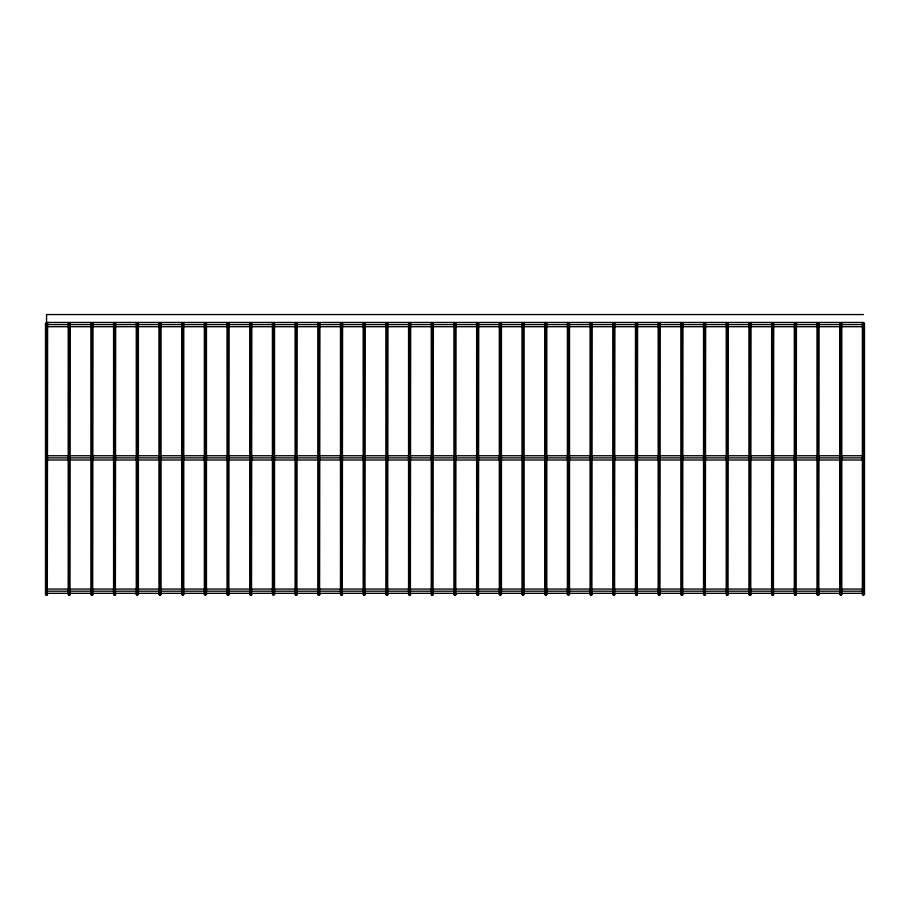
<?xml version="1.0" encoding="UTF-8"?>
<svg xmlns="http://www.w3.org/2000/svg" width="910" height="910" viewBox="0 0 910 910"><rect width="100%" height="100%" fill="white"/><g stroke="black" fill="none" stroke-linecap="round" stroke-linejoin="round"><path stroke-width="1.36" d="M45.5 594.378L45.5 323.061L47.627 323.061L47.32 595.129L45.807 595.129L45.807 593.627M68.193 594.378L68.193 323.061L70.32 323.061L70.002 595.129L68.5 595.129L68.5 593.627M90.886 594.378L90.886 323.061L93.013 323.061L92.695 595.129L91.193 595.129L91.193 593.627M113.568 594.378L113.568 323.061L115.695 323.061L115.388 595.129L113.886 595.129L113.886 593.627M136.261 594.378L136.261 323.061L138.388 323.061L138.388 594.378L137.33 595.447L136.261 594.378L137.33 593.32M158.954 594.378L158.954 323.061L161.081 323.061L161.081 594.378L160.024 595.447L158.954 594.378L160.024 593.32M181.647 594.378L181.647 323.061L183.774 323.061L183.774 594.378L182.705 595.447L181.647 594.378L182.705 593.32M204.34 594.378L204.34 323.061L206.468 323.061L206.468 594.378L205.398 595.447L204.34 594.378L205.398 593.32M227.022 594.378L227.022 323.061L229.149 323.061L228.842 595.129L227.341 595.129L227.341 593.627M249.715 594.378L249.715 323.061L251.843 323.061L251.535 595.129L250.034 595.129L250.034 593.627M274.536 594.378L273.478 595.447L272.409 594.378L272.409 323.061L274.536 323.061L274.536 594.378L274.228 593.627M295.102 594.378L295.102 323.061L297.229 323.061L296.91 595.129L295.409 595.129L295.409 593.627M317.795 594.378L317.795 323.061L319.922 323.061L319.603 595.129L318.102 595.129L318.102 593.627M340.476 594.378L340.476 323.061L342.604 323.061L342.296 595.129L340.795 595.129L340.795 593.627M363.17 594.378L363.17 323.061L365.297 323.061L364.99 595.129L363.488 595.129L363.488 593.627M385.863 594.378L385.863 323.061L387.99 323.061L387.683 595.129L386.17 595.129L386.17 593.627M408.556 594.378L408.556 323.061L410.683 323.061L410.376 595.129L408.863 595.129L408.863 593.627M431.249 594.378L431.249 323.061L433.376 323.061L433.058 595.129L431.556 595.129L431.556 593.627M453.931 594.378L453.931 323.061L456.069 323.061L455.751 595.129L454.249 595.129L454.249 593.627M476.624 594.378L476.624 323.061L478.751 323.061L478.444 595.129L476.942 595.129L476.942 593.627M499.317 594.378L499.317 323.061L501.444 323.061L501.444 594.378L500.386 595.447L499.317 594.378L500.386 593.32M522.01 594.378L522.01 323.061L524.137 323.061L524.137 594.378L523.068 595.447L522.01 594.378L523.068 593.32M544.703 594.378L544.703 323.061L546.83 323.061L546.83 594.378L545.761 595.447L544.703 594.378L545.761 593.32M567.396 594.378L567.396 323.061L569.524 323.061L569.524 594.378L568.454 595.447L567.396 594.378L568.454 593.32M590.078 594.378L590.078 323.061L592.205 323.061L591.898 595.129L590.397 595.129L590.397 593.627M612.771 594.378L612.771 323.061L614.898 323.061L614.591 595.129L613.09 595.129L613.09 593.627M635.464 594.378L635.464 323.061L637.591 323.061L637.284 595.129L635.771 595.129L635.771 593.627M658.158 594.378L658.158 323.061L660.285 323.061L659.966 595.129L658.465 595.129L658.465 593.627M680.851 594.378L680.851 323.061L682.978 323.061L682.659 595.129L681.158 595.129L681.158 593.627M703.532 594.378L703.532 323.061L705.659 323.061L705.352 595.129L703.851 595.129L703.851 593.627M726.226 594.378L726.226 323.061L728.353 323.061L728.045 595.129L726.544 595.129L726.544 593.627M748.919 594.378L748.919 323.061L751.046 323.061L750.739 595.129L749.226 595.129L749.226 593.627M771.612 594.378L771.612 323.061L773.739 323.061L773.42 595.129L771.919 595.129L771.919 593.627M794.305 594.378L794.305 323.061L796.432 323.061L796.113 595.129L794.612 595.129L794.612 593.627M816.987 594.378L816.987 323.061L819.114 323.061L818.807 595.129L817.305 595.129L817.305 593.627M839.68 594.378L839.68 323.061L841.807 323.061L841.807 594.378L840.749 595.447L839.68 594.378L840.749 593.32M862.373 594.378L862.373 323.061L864.5 323.061L864.5 594.378L863.431 595.447L862.373 594.378L863.431 593.32L46.569 593.32L47.627 594.378M863.431 314.553L46.569 314.553L46.569 595.447M46.569 322.447L863.431 322.447L863.431 595.447M46.569 324.574L863.431 324.574M46.569 326.701L863.431 326.701M46.569 455.751L863.431 455.751M46.569 457.878L863.431 457.878M46.569 460.005L863.431 460.005M46.569 589.066L863.431 589.066M46.569 591.193L863.431 591.193M772.67 593.32L773.739 594.378M749.976 593.32L751.046 594.378M727.295 593.32L728.353 594.378M704.602 593.32L705.659 594.378M409.614 593.32L410.683 594.378M386.932 593.32L387.99 594.378M364.239 593.32L365.297 594.378M341.546 593.32L342.604 594.378M69.251 593.32L70.32 594.378M864.193 593.627L864.5 594.378M841.5 593.627L841.807 594.378M818.807 593.627L819.114 594.378M796.113 593.627L796.432 594.378M682.659 593.627L682.978 594.378M659.966 593.627L660.285 594.378M614.591 593.627L614.898 594.378M591.898 593.627L592.205 594.378M569.205 593.627L569.524 594.378M546.512 593.627L546.83 594.378M523.83 593.627L524.137 594.378M501.137 593.627L501.444 594.378M478.444 593.627L478.751 594.378M455.751 593.627L456.069 594.378M433.058 593.627L433.376 594.378M319.603 593.627L319.922 594.378M296.91 593.627L297.229 594.378M251.535 593.627L251.843 594.378M228.842 593.627L229.149 594.378M206.149 593.627L206.468 594.378M183.456 593.627L183.774 594.378M160.774 593.627L161.081 594.378M138.081 593.627L138.388 594.378M115.388 593.627L115.695 594.378M92.695 593.627L93.013 594.378M840.749 323.061L840.749 595.447M818.056 323.061L818.056 595.447M795.363 323.061L795.363 595.447M772.67 323.061L772.67 595.447M749.976 323.061L749.976 595.447M727.295 323.061L727.295 595.447M704.602 323.061L704.602 595.447M681.909 323.061L681.909 595.447M659.215 323.061L659.215 595.447M636.522 323.061L636.522 595.447M613.84 323.061L613.84 595.447M591.147 323.061L591.147 595.447M568.454 323.061L568.454 595.447M545.761 323.061L545.761 595.447M523.068 323.061L523.068 595.447M500.386 323.061L500.386 595.447M477.693 323.061L477.693 595.447M455 323.061L455 595.447M432.307 323.061L432.307 595.447M409.614 323.061L409.614 595.447M386.932 323.061L386.932 595.447M364.239 323.061L364.239 595.447M341.546 323.061L341.546 595.447M318.853 323.061L318.853 595.447M296.159 323.061L296.159 595.447M273.478 323.061L273.478 595.447M250.785 323.061L250.785 595.447M228.091 323.061L228.091 595.447M205.398 323.061L205.398 595.447M182.705 323.061L182.705 595.447M160.024 323.061L160.024 595.447M137.33 323.061L137.33 595.447M114.637 323.061L114.637 595.447M91.944 323.061L91.944 595.447M69.251 323.061L69.251 595.447"/></g></svg>
